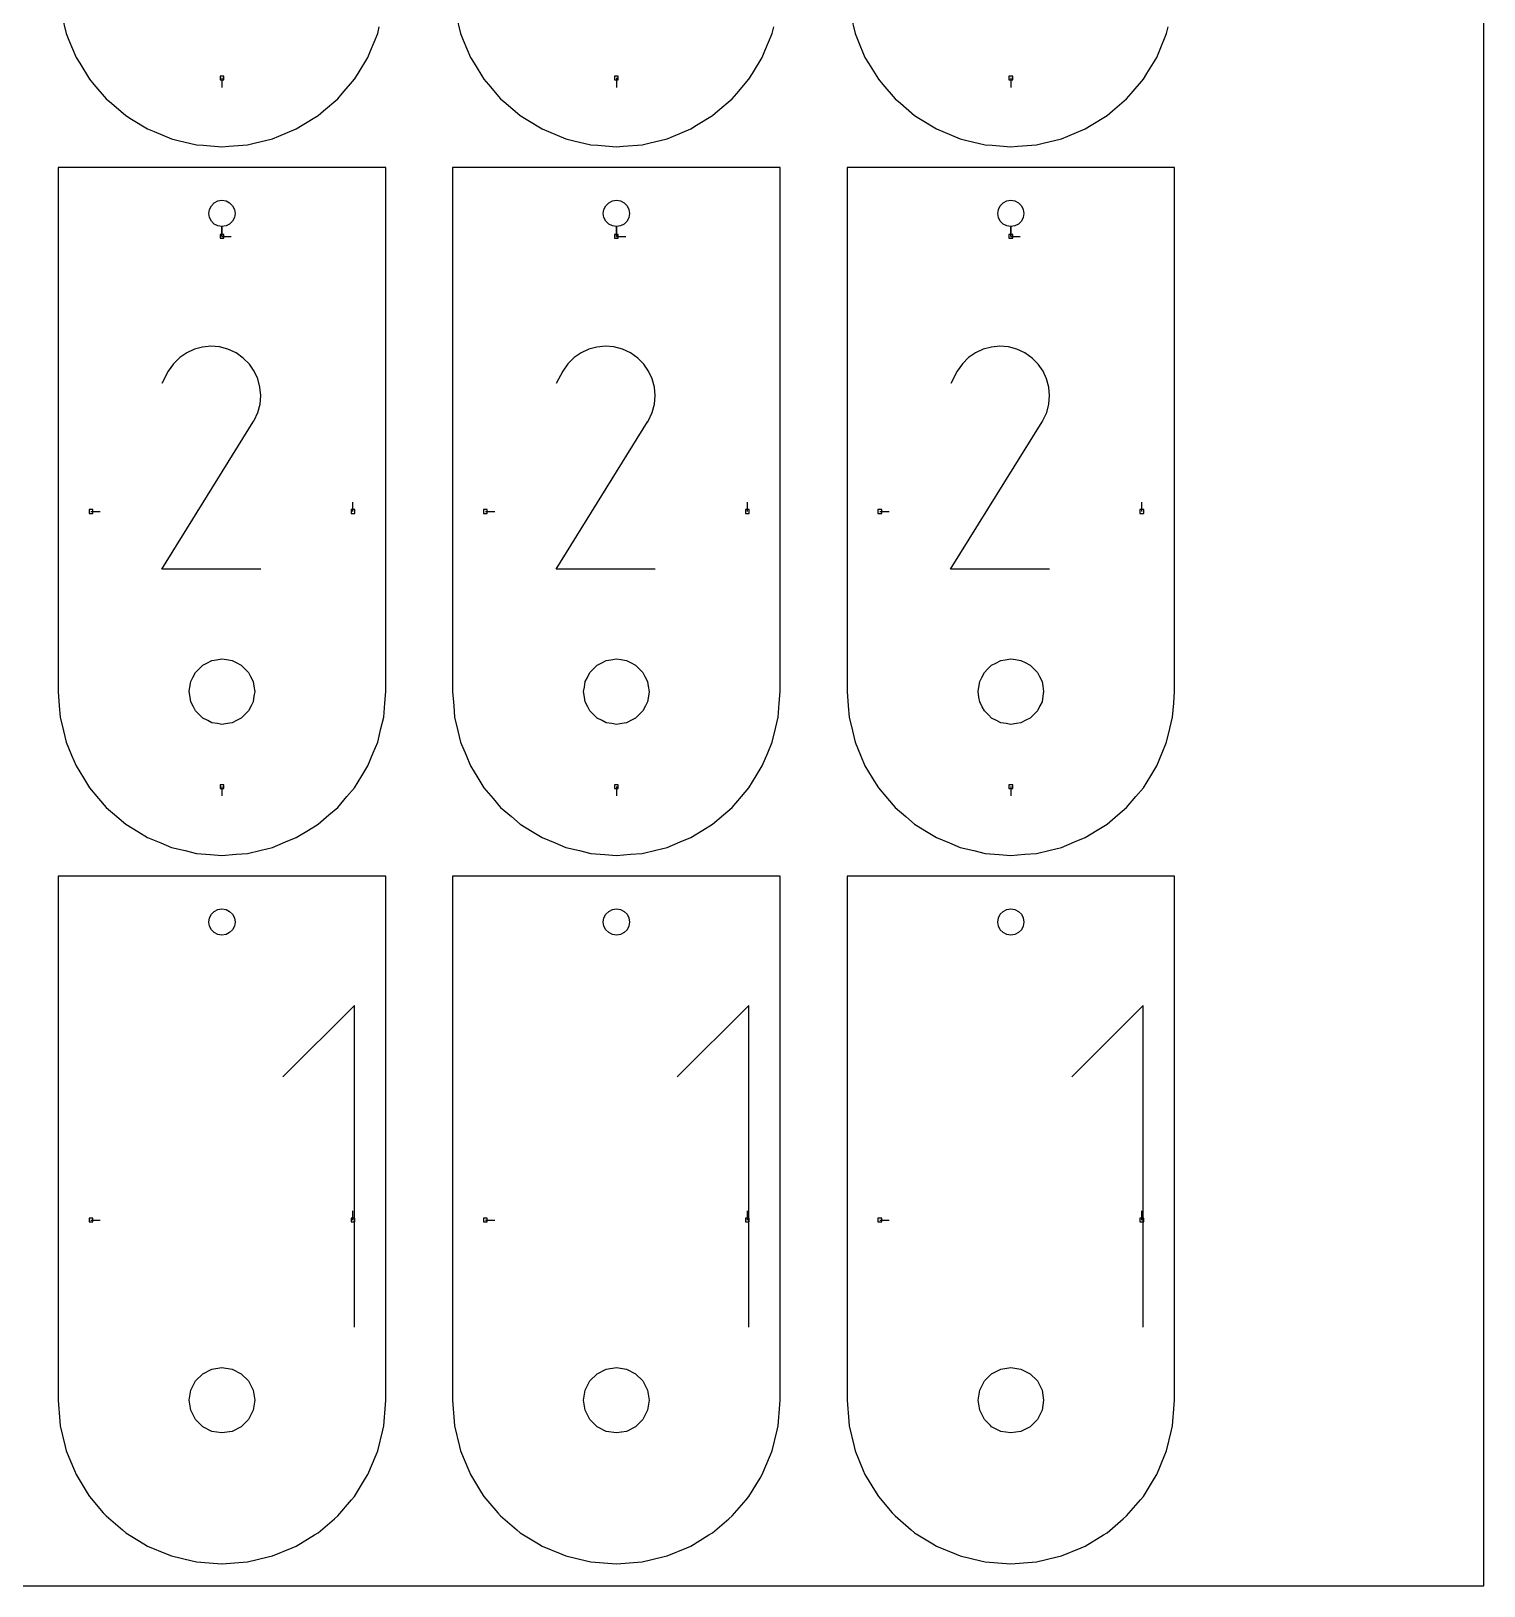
# Model space of a CAD drawing. Extents: x 0 to 800, y 0 to 1000.
# Drawn here: x 578.2 to 800, y 0 to 237.4 of the extents above; entities that cross this region are included whole.
import ezdxf

# ---------------------------------------------------------------- set-up
doc = ezdxf.new("R2010")
doc.units = 0
doc.header["$MEASUREMENT"] = 0
for name, color, linetype in [('annotation', 7, 'Continuous'), ('boundary', 7, 'Continuous'), ('frame', 7, 'Continuous'), ('hole', 7, 'Continuous')]:
    doc.layers.add(name, color=color, linetype=linetype)

msp = doc.modelspace()

# ---------------------------------------------------------------- linework, layer by layer
at = {"layer": 'annotation', "color": 1}
for p, q in [((607.34289, 230.200727), (607.34289, 228.771977)), ((667.561858, 230.200727), (667.561858, 228.771977)), ((727.780827, 230.200727), (727.780827, 228.771977)), ((607.34289, 206.025727), (607.34289, 207.454477)), ((607.34289, 206.025727), (607.34289, 207.454477)), ((607.34289, 207.454477), (607.34289, 206.025727)), ((667.561858, 206.025727), (667.561858, 207.454477)), ((667.561858, 206.025727), (667.561858, 207.454477)), ((667.561858, 207.454477), (667.561858, 206.025727)), ((727.780827, 206.025727), (727.780827, 207.454477)), ((727.780827, 206.025727), (727.780827, 207.454477)), ((727.780827, 207.454477), (727.780827, 206.025727)), ((607.34289, 206.025727), (608.77164, 206.025727)), ((667.561858, 206.025727), (668.990608, 206.025727)), ((727.780827, 206.025727), (729.209577, 206.025727)), ((601.961235, 188.246652), (600.888023, 187.506593)), ((603.134282, 188.787306), (601.961235, 188.246652)), ((604.378433, 189.121091), (603.134282, 188.787306)), ((605.664959, 189.240544), (604.378433, 189.121091)), ((606.96513, 189.138201), (605.664959, 189.240544)), ((608.250216, 188.8066), (606.96513, 189.138201)), ((609.491488, 188.238275), (608.250216, 188.8066)), ((610.601672, 187.449938), (609.491488, 188.238275)), ((609.491488, 188.238275), (609.491488, 188.238275)), ((662.180203, 188.246652), (661.106991, 187.506593)), ((663.35325, 188.787306), (662.180203, 188.246652)), ((664.597401, 189.121091), (663.35325, 188.787306)), ((665.883927, 189.240544), (664.597401, 189.121091)), ((667.184098, 189.138201), (665.883927, 189.240544)), ((668.469184, 188.8066), (667.184098, 189.138201)), ((669.710456, 188.238275), (668.469184, 188.8066)), ((670.82064, 187.449938), (669.710456, 188.238275)), ((669.710456, 188.238275), (669.710456, 188.238275)), ((722.399172, 188.246652), (721.32596, 187.506593)), ((723.572219, 188.787306), (722.399172, 188.246652)), ((724.81637, 189.121091), (723.572219, 188.787306)), ((726.102896, 189.240544), (724.81637, 189.121091)), ((727.403067, 189.138201), (726.102896, 189.240544)), ((728.688153, 188.8066), (727.403067, 189.138201)), ((729.929425, 188.238275), (728.688153, 188.8066)), ((731.039609, 187.449938), (729.929425, 188.238275)), ((729.929425, 188.238275), (729.929425, 188.238275)), ((599.156021, 185.458111), (598.163867, 183.554883)), ((599.943375, 186.574591), (599.156021, 185.458111)), ((600.888023, 187.506593), (599.943375, 186.574591)), ((611.529906, 186.503937), (610.601672, 187.449938)), ((612.267937, 185.429267), (611.529906, 186.503937)), ((612.807511, 184.254921), (612.267937, 185.429267)), ((659.374989, 185.458111), (658.382835, 183.554883)), ((660.162343, 186.574591), (659.374989, 185.458111)), ((661.106991, 187.506593), (660.162343, 186.574591)), ((671.748874, 186.503937), (670.82064, 187.449938)), ((672.486905, 185.429267), (671.748874, 186.503937)), ((673.026479, 184.254921), (672.486905, 185.429267)), ((719.593958, 185.458111), (718.601804, 183.554883)), ((720.381312, 186.574591), (719.593958, 185.458111)), ((721.32596, 187.506593), (720.381312, 186.574591)), ((731.967843, 186.503937), (731.039609, 187.449938)), ((732.705874, 185.429267), (731.967843, 186.503937)), ((733.245448, 184.254921), (732.705874, 185.429267)), ((613.140375, 183.009892), (612.807511, 184.254921)), ((613.258273, 181.723173), (613.140375, 183.009892)), ((673.359343, 183.009892), (673.026479, 184.254921)), ((673.477241, 181.723173), (673.359343, 183.009892)), ((733.578312, 183.009892), (733.245448, 184.254921)), ((733.69621, 181.723173), (733.578312, 183.009892)), ((612.816163, 179.140638), (613.152954, 180.423757)), ((613.152954, 180.423757), (613.258273, 181.723173)), ((673.035131, 179.140638), (673.371922, 180.423757)), ((673.371922, 180.423757), (673.477241, 181.723173)), ((733.2541, 179.140638), (733.590891, 180.423757)), ((733.590891, 180.423757), (733.69621, 181.723173)), ((612.239647, 177.902808), (612.816163, 179.140638)), ((672.458615, 177.902808), (673.035131, 179.140638)), ((732.677584, 177.902808), (733.2541, 179.140638)), ((598.14253, 155.217696), (612.105226, 177.695843)), ((612.105226, 177.695843), (612.121918, 177.716498)), ((612.105226, 177.695843), (612.105226, 177.695843)), ((612.121918, 177.716498), (612.137924, 177.737328)), ((612.137924, 177.737328), (612.153352, 177.758509)), ((612.153352, 177.758509), (612.168305, 177.780218)), ((612.168305, 177.780218), (612.182889, 177.802628)), ((612.182889, 177.802628), (612.19721, 177.825917)), ((612.19721, 177.825917), (612.211373, 177.85026)), ((612.211373, 177.85026), (612.225484, 177.875832)), ((612.225484, 177.875832), (612.239647, 177.902808)), ((612.239647, 177.902808), (612.239647, 177.902808)), ((658.361498, 155.217696), (672.324194, 177.695843)), ((672.324194, 177.695843), (672.340886, 177.716498)), ((672.324194, 177.695843), (672.324194, 177.695843)), ((672.340886, 177.716498), (672.356892, 177.737328)), ((672.356892, 177.737328), (672.37232, 177.758509)), ((672.37232, 177.758509), (672.387273, 177.780218)), ((672.387273, 177.780218), (672.401857, 177.802628)), ((672.401857, 177.802628), (672.416178, 177.825917)), ((672.416178, 177.825917), (672.430341, 177.85026)), ((672.430341, 177.85026), (672.444452, 177.875832)), ((672.444452, 177.875832), (672.458615, 177.902808)), ((672.458615, 177.902808), (672.458615, 177.902808)), ((718.580467, 155.217696), (732.543163, 177.695843)), ((732.543163, 177.695843), (732.559855, 177.716498)), ((732.543163, 177.695843), (732.543163, 177.695843)), ((732.559855, 177.716498), (732.575861, 177.737328)), ((732.575861, 177.737328), (732.591289, 177.758509)), ((732.591289, 177.758509), (732.606242, 177.780218)), ((732.606242, 177.780218), (732.620826, 177.802628)), ((732.620826, 177.802628), (732.635147, 177.825917)), ((732.635147, 177.825917), (732.64931, 177.85026)), ((732.64931, 177.85026), (732.663421, 177.875832)), ((732.663421, 177.875832), (732.677584, 177.902808)), ((732.677584, 177.902808), (732.677584, 177.902808)), ((587.342889, 164.025728), (588.771639, 164.025728)), ((627.342891, 164.025728), (627.342891, 165.454478)), ((647.561857, 164.025728), (648.990607, 164.025728)), ((687.561859, 164.025728), (687.561859, 165.454478)), ((707.780826, 164.025728), (709.209576, 164.025728)), ((747.780828, 164.025728), (747.780828, 165.454478)), ((613.253137, 155.217696), (598.14253, 155.217696)), ((673.472105, 155.217696), (658.361498, 155.217696)), ((733.691074, 155.217696), (718.580467, 155.217696)), ((607.34289, 122.025728), (607.34289, 120.596978)), ((667.561858, 122.025728), (667.561858, 120.596978)), ((727.780827, 122.025728), (727.780827, 120.596978)), ((627.56814, 88.627131), (616.642597, 77.698506)), ((627.56814, 39.482218), (627.56814, 88.627131)), ((687.787108, 88.627131), (676.861565, 77.698506)), ((687.787108, 39.482218), (687.787108, 88.627131)), ((748.006077, 88.627131), (737.080534, 77.698506)), ((748.006077, 39.482218), (748.006077, 88.627131)), ((627.342891, 55.850729), (627.342891, 57.279479)), ((687.561859, 55.850729), (687.561859, 57.279479)), ((747.780828, 55.850729), (747.780828, 57.279479)), ((587.342889, 55.850729), (588.771639, 55.850729)), ((647.561857, 55.850729), (648.990607, 55.850729)), ((707.780826, 55.850729), (709.209576, 55.850729))]:
    msp.add_line(p, q, dxfattribs=at)
at = {"layer": 'boundary', "color": 5}
for p, q in [((582.897946, 239.759931), (583.566478, 236.975303)), ((643.116914, 239.759931), (643.785446, 236.975303)), ((703.335883, 239.759931), (704.004415, 236.975303)), ((631.119303, 236.975303), (631.366568, 238.005234)), ((691.338271, 236.975303), (691.585536, 238.005234)), ((751.55724, 236.975303), (751.804505, 238.005234)), ((583.566478, 236.975303), (583.971815, 235.996731)), ((583.971815, 235.996731), (585.067727, 233.350963)), ((630.023391, 234.329535), (631.119303, 236.975303)), ((643.785446, 236.975303), (644.190783, 235.996731)), ((644.190783, 235.996731), (645.286695, 233.350963)), ((690.242359, 234.329535), (691.338271, 236.975303)), ((704.004415, 236.975303), (704.409752, 235.996731)), ((704.409752, 235.996731), (705.505664, 233.350963)), ((750.461328, 234.329535), (751.55724, 236.975303)), ((585.067727, 233.350963), (585.621157, 232.447849)), ((628.121747, 230.909211), (629.618054, 233.350963)), ((629.618054, 233.350963), (630.023391, 234.329535)), ((645.286695, 233.350963), (645.840125, 232.447849)), ((688.340715, 230.909211), (689.837022, 233.350963)), ((689.837022, 233.350963), (690.242359, 234.329535)), ((705.505664, 233.350963), (706.059094, 232.447849)), ((748.559684, 230.909211), (750.055991, 233.350963)), ((750.055991, 233.350963), (750.461328, 234.329535)), ((585.621157, 232.447849), (587.117466, 230.006097)), ((627.568319, 230.006097), (628.121747, 230.909211)), ((645.840125, 232.447849), (647.336434, 230.006097)), ((687.787287, 230.006097), (688.340715, 230.909211)), ((706.059094, 232.447849), (707.555403, 230.006097)), ((748.006256, 230.006097), (748.559684, 230.909211)), ((587.117466, 230.006097), (587.80536, 229.200676)), ((587.80536, 229.200676), (589.665221, 227.023058)), ((625.708455, 227.828478), (627.568319, 230.006097)), ((647.336434, 230.006097), (648.024328, 229.200676)), ((648.024328, 229.200676), (649.884189, 227.023058)), ((685.927423, 227.828478), (687.787287, 230.006097)), ((707.555403, 230.006097), (708.243297, 229.200676)), ((708.243297, 229.200676), (710.103158, 227.023058)), ((746.146392, 227.828478), (748.006256, 230.006097)), ((589.665221, 227.023058), (590.470641, 226.335163)), ((590.470641, 226.335163), (592.648259, 224.475299)), ((622.842942, 225.163194), (625.02056, 227.023058)), ((625.02056, 227.023058), (625.708455, 227.828478)), ((649.884189, 227.023058), (650.689609, 226.335163)), ((650.689609, 226.335163), (652.867227, 224.475299)), ((683.06191, 225.163194), (685.239528, 227.023058)), ((685.239528, 227.023058), (685.927423, 227.828478)), ((710.103158, 227.023058), (710.908578, 226.335163)), ((710.908578, 226.335163), (713.086196, 224.475299)), ((743.280879, 225.163194), (745.458497, 227.023058)), ((745.458497, 227.023058), (746.146392, 227.828478)), ((592.648259, 224.475299), (593.551373, 223.921871)), ((593.551373, 223.921871), (595.993128, 222.425564)), ((619.595768, 222.978992), (622.037521, 224.4753)), ((622.037521, 224.4753), (622.842942, 225.163194)), ((652.867227, 224.475299), (653.770341, 223.921871)), ((653.770341, 223.921871), (656.212096, 222.425564)), ((679.814736, 222.978992), (682.256489, 224.4753)), ((682.256489, 224.4753), (683.06191, 225.163194)), ((713.086196, 224.475299), (713.98931, 223.921871)), ((713.98931, 223.921871), (716.431065, 222.425564)), ((740.033705, 222.978992), (742.475458, 224.4753)), ((742.475458, 224.4753), (743.280879, 225.163194)), ((595.993128, 222.425564), (596.971699, 222.020227)), ((596.971699, 222.020227), (599.617466, 220.924314)), ((599.617466, 220.924314), (600.647398, 220.67705)), ((612.283685, 220.255785), (615.068316, 220.924314)), ((615.068316, 220.924314), (616.046887, 221.329652)), ((616.046887, 221.329652), (618.692654, 222.425564)), ((618.692654, 222.425564), (619.595768, 222.978992)), ((656.212096, 222.425564), (657.190667, 222.020227)), ((657.190667, 222.020227), (659.836434, 220.924314)), ((659.836434, 220.924314), (660.866366, 220.67705)), ((672.502653, 220.255785), (675.287284, 220.924314)), ((675.287284, 220.924314), (676.265855, 221.329652)), ((676.265855, 221.329652), (678.911622, 222.425564)), ((678.911622, 222.425564), (679.814736, 222.978992)), ((716.431065, 222.425564), (717.409636, 222.020227)), ((717.409636, 222.020227), (720.055403, 220.924314)), ((720.055403, 220.924314), (721.085335, 220.67705)), ((732.721622, 220.255785), (735.506253, 220.924314)), ((735.506253, 220.924314), (736.484824, 221.329652)), ((736.484824, 221.329652), (739.130591, 222.425564)), ((739.130591, 222.425564), (740.033705, 222.978992)), ((600.647398, 220.67705), (603.432029, 220.008521)), ((603.432029, 220.008521), (604.487962, 219.925417)), ((604.487962, 219.925417), (607.342891, 219.700727)), ((607.342891, 219.700727), (608.398823, 219.783831)), ((608.398823, 219.783831), (611.253752, 220.008521)), ((611.253752, 220.008521), (612.283685, 220.255785)), ((660.866366, 220.67705), (663.650997, 220.008521)), ((663.650997, 220.008521), (664.70693, 219.925417)), ((664.70693, 219.925417), (667.561859, 219.700727)), ((667.561859, 219.700727), (668.617791, 219.783831)), ((668.617791, 219.783831), (671.47272, 220.008521)), ((671.47272, 220.008521), (672.502653, 220.255785)), ((721.085335, 220.67705), (723.869966, 220.008521)), ((723.869966, 220.008521), (724.925899, 219.925417)), ((724.925899, 219.925417), (727.780828, 219.700727)), ((727.780828, 219.700727), (728.83676, 219.783831)), ((728.83676, 219.783831), (731.691689, 220.008521)), ((731.691689, 220.008521), (732.721622, 220.255785)), ((584.030389, 216.525727), (582.342889, 216.525727)), ((582.342889, 216.525727), (582.342889, 191.775726)), ((585.71789, 216.525727), (584.030389, 216.525727)), ((613.21789, 216.525727), (585.71789, 216.525727)), ((628.967891, 216.525727), (613.21789, 216.525727)), ((632.342891, 216.525727), (628.967891, 216.525727)), ((632.342891, 191.775726), (632.342891, 216.525727)), ((644.249357, 216.525727), (642.561857, 216.525727)), ((642.561857, 216.525727), (642.561857, 191.775726)), ((645.936858, 216.525727), (644.249357, 216.525727)), ((673.436858, 216.525727), (645.936858, 216.525727)), ((689.186859, 216.525727), (673.436858, 216.525727)), ((692.561859, 216.525727), (689.186859, 216.525727)), ((692.561859, 191.775726), (692.561859, 216.525727)), ((704.468326, 216.525727), (702.780826, 216.525727)), ((702.780826, 216.525727), (702.780826, 191.775726)), ((706.155827, 216.525727), (704.468326, 216.525727)), ((733.655827, 216.525727), (706.155827, 216.525727)), ((749.405828, 216.525727), (733.655827, 216.525727)), ((752.780828, 216.525727), (749.405828, 216.525727)), ((752.780828, 191.775726), (752.780828, 216.525727)), ((582.342889, 191.775726), (582.342889, 147.775727)), ((632.342891, 147.775727), (632.342891, 191.775726)), ((642.561857, 191.775726), (642.561857, 147.775727)), ((692.561859, 147.775727), (692.561859, 191.775726)), ((702.780826, 191.775726), (702.780826, 147.775727)), ((752.780828, 147.775727), (752.780828, 191.775726)), ((582.342889, 147.775727), (582.342889, 136.525726)), ((632.342891, 136.525726), (632.342891, 147.775727)), ((642.561857, 147.775727), (642.561857, 136.525726)), ((692.561859, 136.525726), (692.561859, 147.775727)), ((702.780826, 147.775727), (702.780826, 136.525726)), ((752.780828, 136.525726), (752.780828, 147.775727)), ((582.342889, 136.525726), (582.512175, 134.374752)), ((632.204385, 134.765838), (632.342891, 136.525726)), ((642.561857, 136.525726), (642.731143, 134.374752)), ((692.423353, 134.765838), (692.561859, 136.525726)), ((702.780826, 136.525726), (702.950112, 134.374752)), ((752.642322, 134.765838), (752.780828, 136.525726)), ((582.512175, 134.374752), (582.650681, 132.614864)), ((632.035099, 132.614864), (632.204385, 134.765838)), ((642.731143, 134.374752), (642.869649, 132.614864)), ((692.254067, 132.614864), (692.423353, 134.765838)), ((702.950112, 134.374752), (703.088618, 132.614864)), ((752.473036, 132.614864), (752.642322, 134.765838)), ((582.650681, 132.614864), (583.154369, 130.516856)), ((631.119303, 128.800304), (631.622991, 130.898312)), ((631.622991, 130.898312), (632.035099, 132.614864)), ((642.869649, 132.614864), (643.373337, 130.516856)), ((691.338271, 128.800304), (691.841959, 130.898312)), ((691.841959, 130.898312), (692.254067, 132.614864)), ((703.088618, 132.614864), (703.592306, 130.516856)), ((751.55724, 128.800304), (752.060928, 130.898312)), ((752.060928, 130.898312), (752.473036, 132.614864)), ((583.154369, 130.516856), (583.566478, 128.800304)), ((583.566478, 128.800304), (584.392165, 126.806917)), ((630.443741, 127.169351), (631.119303, 128.800304)), ((643.373337, 130.516856), (643.785446, 128.800304)), ((643.785446, 128.800304), (644.611133, 126.806917)), ((690.662709, 127.169351), (691.338271, 128.800304)), ((703.592306, 130.516856), (704.004415, 128.800304)), ((704.004415, 128.800304), (704.830102, 126.806917)), ((750.881678, 127.169351), (751.55724, 128.800304)), ((584.392165, 126.806917), (585.067727, 125.175964)), ((629.618054, 125.175964), (630.443741, 127.169351)), ((644.611133, 126.806917), (645.286695, 125.175964)), ((689.837022, 125.175964), (690.662709, 127.169351)), ((704.830102, 126.806917), (705.505664, 125.175964)), ((750.055991, 125.175964), (750.881678, 127.169351)), ((585.067727, 125.175964), (586.195083, 123.336288)), ((627.568319, 121.831098), (628.695673, 123.670775)), ((628.695673, 123.670775), (629.618054, 125.175964)), ((645.286695, 125.175964), (646.414051, 123.336288)), ((687.787287, 121.831098), (688.914641, 123.670775)), ((688.914641, 123.670775), (689.837022, 125.175964)), ((705.505664, 125.175964), (706.63302, 123.336288)), ((748.006256, 121.831098), (749.13361, 123.670775)), ((749.13361, 123.670775), (750.055991, 125.175964)), ((586.195083, 123.336288), (587.117466, 121.831098)), ((587.117466, 121.831098), (588.518731, 120.190427)), ((626.421827, 120.488731), (627.568319, 121.831098)), ((646.414051, 123.336288), (647.336434, 121.831098)), ((647.336434, 121.831098), (648.737699, 120.190427)), ((686.640795, 120.488731), (687.787287, 121.831098)), ((706.63302, 123.336288), (707.555403, 121.831098)), ((707.555403, 121.831098), (708.956668, 120.190427)), ((746.859764, 120.488731), (748.006256, 121.831098)), ((588.518731, 120.190427), (589.665221, 118.848059)), ((589.665221, 118.848059), (591.305892, 117.446792)), ((623.678193, 117.701568), (625.02056, 118.848059)), ((625.02056, 118.848059), (626.421827, 120.488731)), ((648.737699, 120.190427), (649.884189, 118.848059)), ((649.884189, 118.848059), (651.52486, 117.446792)), ((683.897161, 117.701568), (685.239528, 118.848059)), ((685.239528, 118.848059), (686.640795, 120.488731)), ((708.956668, 120.190427), (710.103158, 118.848059)), ((710.103158, 118.848059), (711.743829, 117.446792)), ((744.11613, 117.701568), (745.458497, 118.848059)), ((745.458497, 118.848059), (746.859764, 120.488731)), ((591.305892, 117.446792), (592.648259, 116.300301)), ((622.037521, 116.300301), (623.678193, 117.701568)), ((651.52486, 117.446792), (652.867227, 116.300301)), ((682.256489, 116.300301), (683.897161, 117.701568)), ((711.743829, 117.446792), (713.086196, 116.300301)), ((742.475458, 116.300301), (744.11613, 117.701568)), ((592.648259, 116.300301), (594.487937, 115.172946)), ((594.487937, 115.172946), (595.993128, 114.250565)), ((595.993128, 114.250565), (597.986514, 113.424878)), ((617.061702, 113.575003), (618.692654, 114.250565)), ((618.692654, 114.250565), (620.532331, 115.37792)), ((620.532331, 115.37792), (622.037521, 116.300301)), ((652.867227, 116.300301), (654.706905, 115.172946)), ((654.706905, 115.172946), (656.212096, 114.250565)), ((656.212096, 114.250565), (658.205482, 113.424878)), ((677.28067, 113.575003), (678.911622, 114.250565)), ((678.911622, 114.250565), (680.751299, 115.37792)), ((680.751299, 115.37792), (682.256489, 116.300301)), ((713.086196, 116.300301), (714.925874, 115.172946)), ((714.925874, 115.172946), (716.431065, 114.250565)), ((716.431065, 114.250565), (718.424451, 113.424878)), ((737.499639, 113.575003), (739.130591, 114.250565)), ((739.130591, 114.250565), (740.970268, 115.37792)), ((740.970268, 115.37792), (742.475458, 116.300301)), ((597.986514, 113.424878), (599.617466, 112.749316)), ((599.617466, 112.749316), (601.715476, 112.245629)), ((601.715476, 112.245629), (603.432029, 111.833522)), ((603.432029, 111.833522), (605.583003, 111.664236)), ((605.583003, 111.664236), (607.342891, 111.525729)), ((607.342891, 111.525729), (609.493865, 111.695015)), ((609.493865, 111.695015), (611.253752, 111.833522)), ((611.253752, 111.833522), (613.351762, 112.337209)), ((613.351762, 112.337209), (615.068316, 112.749316)), ((615.068316, 112.749316), (617.061702, 113.575003)), ((658.205482, 113.424878), (659.836434, 112.749316)), ((659.836434, 112.749316), (661.934444, 112.245629)), ((661.934444, 112.245629), (663.650997, 111.833522)), ((663.650997, 111.833522), (665.801971, 111.664236)), ((665.801971, 111.664236), (667.561859, 111.525729)), ((667.561859, 111.525729), (669.712833, 111.695015)), ((669.712833, 111.695015), (671.47272, 111.833522)), ((671.47272, 111.833522), (673.57073, 112.337209)), ((673.57073, 112.337209), (675.287284, 112.749316)), ((675.287284, 112.749316), (677.28067, 113.575003)), ((718.424451, 113.424878), (720.055403, 112.749316)), ((720.055403, 112.749316), (722.153413, 112.245629)), ((722.153413, 112.245629), (723.869966, 111.833522)), ((723.869966, 111.833522), (726.02094, 111.664236)), ((726.02094, 111.664236), (727.780828, 111.525729)), ((727.780828, 111.525729), (729.931802, 111.695015)), ((729.931802, 111.695015), (731.691689, 111.833522)), ((731.691689, 111.833522), (733.789699, 112.337209)), ((733.789699, 112.337209), (735.506253, 112.749316)), ((735.506253, 112.749316), (737.499639, 113.575003)), ((582.980389, 108.350728), (582.342889, 108.350728)), ((582.342889, 108.350728), (582.342889, 99.000727)), ((583.61789, 108.350729), (582.980389, 108.350728)), ((625.117889, 108.350729), (583.61789, 108.350729)), ((631.067891, 108.350728), (625.117889, 108.350729)), ((632.342891, 108.350729), (631.067891, 108.350728)), ((632.342891, 99.000727), (632.342891, 108.350729)), ((643.199357, 108.350728), (642.561857, 108.350728)), ((642.561857, 108.350728), (642.561857, 99.000727)), ((643.836858, 108.350729), (643.199357, 108.350728)), ((685.336857, 108.350729), (643.836858, 108.350729)), ((691.286859, 108.350728), (685.336857, 108.350729)), ((692.561859, 108.350729), (691.286859, 108.350728)), ((692.561859, 99.000727), (692.561859, 108.350729)), ((703.418326, 108.350728), (702.780826, 108.350728)), ((702.780826, 108.350728), (702.780826, 99.000727)), ((704.055827, 108.350729), (703.418326, 108.350728)), ((745.555826, 108.350729), (704.055827, 108.350729)), ((751.505828, 108.350728), (745.555826, 108.350729)), ((752.780828, 108.350729), (751.505828, 108.350728)), ((752.780828, 99.000727), (752.780828, 108.350729)), ((582.342889, 99.000727), (582.342889, 32.600728)), ((632.342891, 32.600728), (632.342891, 99.000727)), ((642.561857, 99.000727), (642.561857, 32.600728)), ((692.561859, 32.600728), (692.561859, 99.000727)), ((702.780826, 99.000727), (702.780826, 32.600728)), ((752.780828, 32.600728), (752.780828, 99.000727)), ((582.342889, 32.600728), (582.342889, 28.350727)), ((632.342891, 28.350727), (632.342891, 32.600728)), ((642.561857, 32.600728), (642.561857, 28.350727)), ((692.561859, 28.350727), (692.561859, 32.600728)), ((702.780826, 32.600728), (702.780826, 28.350727)), ((752.780828, 28.350727), (752.780828, 32.600728)), ((582.342889, 28.350727), (582.598357, 25.104712)), ((632.035099, 24.439865), (632.290566, 27.685881)), ((632.290566, 27.685881), (632.342891, 28.350727)), ((642.561857, 28.350727), (642.817325, 25.104712)), ((692.254067, 24.439865), (692.509534, 27.685881)), ((692.509534, 27.685881), (692.561859, 28.350727)), ((702.780826, 28.350727), (703.036294, 25.104712)), ((752.473036, 24.439865), (752.728503, 27.685881)), ((752.728503, 27.685881), (752.780828, 28.350727)), ((582.598357, 25.104712), (582.650681, 24.439865)), ((582.650681, 24.439865), (583.410792, 21.273781)), ((631.119303, 20.625306), (631.879413, 23.79139)), ((631.879413, 23.79139), (632.035099, 24.439865)), ((642.817325, 25.104712), (642.869649, 24.439865)), ((642.869649, 24.439865), (643.62976, 21.273781)), ((691.338271, 20.625306), (692.098381, 23.79139)), ((692.098381, 23.79139), (692.254067, 24.439865)), ((703.036294, 25.104712), (703.088618, 24.439865)), ((703.088618, 24.439865), (703.848729, 21.273781)), ((751.55724, 20.625306), (752.31735, 23.79139)), ((752.31735, 23.79139), (752.473036, 24.439865)), ((583.410792, 21.273781), (583.566478, 20.625306)), ((583.566478, 20.625306), (584.812515, 17.617104)), ((629.618054, 17.000966), (630.86409, 20.009168)), ((630.86409, 20.009168), (631.119303, 20.625306)), ((643.62976, 21.273781), (643.785446, 20.625306)), ((643.785446, 20.625306), (645.031483, 17.617104)), ((689.837022, 17.000966), (691.083058, 20.009168)), ((691.083058, 20.009168), (691.338271, 20.625306)), ((703.848729, 21.273781), (704.004415, 20.625306)), ((704.004415, 20.625306), (705.250452, 17.617104)), ((750.055991, 17.000966), (751.302027, 20.009168)), ((751.302027, 20.009168), (751.55724, 20.625306)), ((584.812515, 17.617104), (585.067727, 17.000966)), ((585.067727, 17.000966), (586.76901, 14.224727)), ((629.269599, 16.432339), (629.618054, 17.000966)), ((645.031483, 17.617104), (645.286695, 17.000966)), ((645.286695, 17.000966), (646.987978, 14.224727)), ((689.488567, 16.432339), (689.837022, 17.000966)), ((705.250452, 17.617104), (705.505664, 17.000966)), ((705.505664, 17.000966), (707.206947, 14.224727)), ((749.707536, 16.432339), (750.055991, 17.000966)), ((627.568319, 13.6561), (629.269599, 16.432339)), ((687.787287, 13.6561), (689.488567, 16.432339)), ((748.006256, 13.6561), (749.707536, 16.432339)), ((586.76901, 14.224727), (587.117466, 13.6561)), ((587.117466, 13.6561), (589.232103, 11.180177)), ((625.02056, 10.67306), (627.1352, 13.148983)), ((627.1352, 13.148983), (627.568319, 13.6561)), ((646.987978, 14.224727), (647.336434, 13.6561)), ((647.336434, 13.6561), (649.451071, 11.180177)), ((685.239528, 10.67306), (687.354168, 13.148983)), ((687.354168, 13.148983), (687.787287, 13.6561)), ((707.206947, 14.224727), (707.555403, 13.6561)), ((707.555403, 13.6561), (709.67004, 11.180177)), ((745.458497, 10.67306), (747.573137, 13.148983)), ((747.573137, 13.148983), (748.006256, 13.6561)), ((589.232103, 11.180177), (589.665221, 10.673061)), ((589.665221, 10.673061), (592.141142, 8.558421)), ((622.037521, 8.125302), (624.513444, 10.239942)), ((624.513444, 10.239942), (625.02056, 10.67306)), ((649.451071, 11.180177), (649.884189, 10.673061)), ((649.884189, 10.673061), (652.36011, 8.558421)), ((682.256489, 8.125302), (684.732412, 10.239942)), ((684.732412, 10.239942), (685.239528, 10.67306)), ((709.67004, 11.180177), (710.103158, 10.673061)), ((710.103158, 10.673061), (712.579079, 8.558421)), ((742.475458, 8.125302), (744.951381, 10.239942)), ((744.951381, 10.239942), (745.458497, 10.67306)), ((592.141142, 8.558421), (592.648259, 8.125302)), ((592.648259, 8.125302), (595.4245, 6.424022)), ((618.692654, 6.075567), (621.468894, 7.776847)), ((621.468894, 7.776847), (622.037521, 8.125302)), ((652.36011, 8.558421), (652.867227, 8.125302)), ((652.867227, 8.125302), (655.643468, 6.424022)), ((678.911622, 6.075567), (681.687862, 7.776847)), ((681.687862, 7.776847), (682.256489, 8.125302)), ((712.579079, 8.558421), (713.086196, 8.125302)), ((713.086196, 8.125302), (715.862437, 6.424022)), ((739.130591, 6.075567), (741.906831, 7.776847)), ((741.906831, 7.776847), (742.475458, 8.125302)), ((595.4245, 6.424022), (595.993128, 6.075567)), ((595.993128, 6.075567), (599.001328, 4.82953)), ((599.001328, 4.82953), (599.617466, 4.574317)), ((615.068316, 4.574317), (618.076516, 5.820354)), ((618.076516, 5.820354), (618.692654, 6.075567)), ((655.643468, 6.424022), (656.212096, 6.075567)), ((656.212096, 6.075567), (659.220296, 4.82953)), ((659.220296, 4.82953), (659.836434, 4.574317)), ((675.287284, 4.574317), (678.295484, 5.820354)), ((678.295484, 5.820354), (678.911622, 6.075567)), ((715.862437, 6.424022), (716.431065, 6.075567)), ((716.431065, 6.075567), (719.439265, 4.82953)), ((719.439265, 4.82953), (720.055403, 4.574317)), ((735.506253, 4.574317), (738.514453, 5.820354)), ((738.514453, 5.820354), (739.130591, 6.075567)), ((599.617466, 4.574317), (602.783553, 3.814209)), ((602.783553, 3.814209), (603.432029, 3.658524)), ((603.432029, 3.658524), (606.678044, 3.403055)), ((606.678044, 3.403055), (607.342891, 3.35073)), ((607.342891, 3.35073), (610.588906, 3.606199)), ((610.588906, 3.606199), (611.253752, 3.658524)), ((611.253752, 3.658524), (614.41984, 4.418632)), ((614.41984, 4.418632), (615.068316, 4.574317)), ((659.836434, 4.574317), (663.002521, 3.814209)), ((663.002521, 3.814209), (663.650997, 3.658524)), ((663.650997, 3.658524), (666.897012, 3.403055)), ((666.897012, 3.403055), (667.561859, 3.35073)), ((667.561859, 3.35073), (670.807874, 3.606199)), ((670.807874, 3.606199), (671.47272, 3.658524)), ((671.47272, 3.658524), (674.638808, 4.418632)), ((674.638808, 4.418632), (675.287284, 4.574317)), ((720.055403, 4.574317), (723.22149, 3.814209)), ((723.22149, 3.814209), (723.869966, 3.658524)), ((723.869966, 3.658524), (727.115981, 3.403055)), ((727.115981, 3.403055), (727.780828, 3.35073)), ((727.780828, 3.35073), (731.026843, 3.606199)), ((731.026843, 3.606199), (731.691689, 3.658524)), ((731.691689, 3.658524), (734.857777, 4.418632)), ((734.857777, 4.418632), (735.506253, 4.574317))]:
    msp.add_line(p, q, dxfattribs=at)
at = {"layer": 'frame', "color": 5}
for p, q in [((800, 0), (800, 1000)), ((0, 0), (800, 0))]:
    msp.add_line(p, q, dxfattribs=at)
at = {"layer": 'hole', "color": 5}
for p, q in [((607.62864, 230.486477), (607.05714, 230.486477)), ((607.05714, 230.486477), (607.05714, 229.914977)), ((607.62864, 229.914977), (607.62864, 230.486477)), ((667.847608, 230.486477), (667.276108, 230.486477)), ((667.276108, 230.486477), (667.276108, 229.914977)), ((667.847608, 229.914977), (667.847608, 230.486477)), ((728.066577, 230.486477), (727.495077, 230.486477)), ((727.495077, 230.486477), (727.495077, 229.914977)), ((728.066577, 229.914977), (728.066577, 230.486477)), ((607.05714, 229.914977), (607.62864, 229.914977)), ((667.276108, 229.914977), (667.847608, 229.914977)), ((727.495077, 229.914977), (728.066577, 229.914977)), ((606.16732, 211.143764), (606.724857, 211.427843)), ((606.724857, 211.427843), (607.342891, 211.525729)), ((607.342891, 211.525729), (607.960926, 211.427843)), ((607.960926, 211.427843), (608.518462, 211.143764)), ((666.386288, 211.143764), (666.943825, 211.427843)), ((666.943825, 211.427843), (667.561859, 211.525729)), ((667.561859, 211.525729), (668.179894, 211.427843)), ((668.179894, 211.427843), (668.73743, 211.143764)), ((726.605257, 211.143764), (727.162794, 211.427843)), ((727.162794, 211.427843), (727.780828, 211.525729)), ((727.780828, 211.525729), (728.398863, 211.427843)), ((728.398863, 211.427843), (728.956399, 211.143764)), ((605.342891, 209.52573), (605.440778, 210.143761)), ((605.440778, 208.907696), (605.342891, 209.52573)), ((605.440778, 210.143761), (605.724856, 210.701301)), ((605.724856, 208.350157), (605.440778, 208.907696)), ((605.724856, 210.701301), (606.16732, 211.143764)), ((608.518462, 211.143764), (608.960926, 210.701301)), ((608.960926, 210.701301), (609.245003, 210.143761)), ((609.245003, 208.907696), (608.960926, 208.350157)), ((609.245003, 210.143761), (609.342891, 209.52573)), ((609.342891, 209.52573), (609.245003, 208.907696)), ((665.561859, 209.52573), (665.659746, 210.143761)), ((665.659746, 208.907696), (665.561859, 209.52573)), ((665.659746, 210.143761), (665.943824, 210.701301)), ((665.943824, 208.350157), (665.659746, 208.907696)), ((665.943824, 210.701301), (666.386288, 211.143764)), ((668.73743, 211.143764), (669.179894, 210.701301)), ((669.179894, 210.701301), (669.463971, 210.143761)), ((669.463971, 208.907696), (669.179894, 208.350157)), ((669.463971, 210.143761), (669.561859, 209.52573)), ((669.561859, 209.52573), (669.463971, 208.907696)), ((725.780828, 209.52573), (725.878715, 210.143761)), ((725.878715, 208.907696), (725.780828, 209.52573)), ((725.878715, 210.143761), (726.162793, 210.701301)), ((726.162793, 208.350157), (725.878715, 208.907696)), ((726.162793, 210.701301), (726.605257, 211.143764)), ((728.956399, 211.143764), (729.398863, 210.701301)), ((729.398863, 210.701301), (729.68294, 210.143761)), ((729.68294, 208.907696), (729.398863, 208.350157)), ((729.68294, 210.143761), (729.780828, 209.52573)), ((729.780828, 209.52573), (729.68294, 208.907696)), ((606.16732, 207.907697), (605.724856, 208.350157)), ((606.724857, 207.623615), (606.16732, 207.907697)), ((607.342891, 207.525731), (606.724857, 207.623615)), ((607.960926, 207.623615), (607.342891, 207.525731)), ((608.518462, 207.907697), (607.960926, 207.623615)), ((608.960926, 208.350157), (608.518462, 207.907697)), ((666.386288, 207.907697), (665.943824, 208.350157)), ((666.943825, 207.623615), (666.386288, 207.907697)), ((667.561859, 207.525731), (666.943825, 207.623615)), ((668.179894, 207.623615), (667.561859, 207.525731)), ((668.73743, 207.907697), (668.179894, 207.623615)), ((669.179894, 208.350157), (668.73743, 207.907697)), ((726.605257, 207.907697), (726.162793, 208.350157)), ((727.162794, 207.623615), (726.605257, 207.907697)), ((727.780828, 207.525731), (727.162794, 207.623615)), ((728.398863, 207.623615), (727.780828, 207.525731)), ((728.956399, 207.907697), (728.398863, 207.623615)), ((729.398863, 208.350157), (728.956399, 207.907697)), ((607.62864, 206.311477), (607.05714, 206.311477)), ((607.05714, 206.311477), (607.05714, 205.739977)), ((607.05714, 205.739977), (607.62864, 205.739977)), ((607.62864, 205.739977), (607.62864, 206.311477)), ((667.847608, 206.311477), (667.276108, 206.311477)), ((667.276108, 206.311477), (667.276108, 205.739977)), ((667.276108, 205.739977), (667.847608, 205.739977)), ((667.847608, 205.739977), (667.847608, 206.311477)), ((728.066577, 206.311477), (727.495077, 206.311477)), ((727.495077, 206.311477), (727.495077, 205.739977)), ((727.495077, 205.739977), (728.066577, 205.739977)), ((728.066577, 205.739977), (728.066577, 206.311477)), ((587.628639, 164.311478), (587.057139, 164.311478)), ((587.057139, 164.311478), (587.057139, 163.739978)), ((587.628639, 163.739978), (587.628639, 164.311478)), ((627.628641, 164.311478), (627.057141, 164.311478)), ((627.057141, 164.311478), (627.057141, 163.739978)), ((627.628641, 163.739978), (627.628641, 164.311478)), ((647.847607, 164.311478), (647.276107, 164.311478)), ((647.276107, 164.311478), (647.276107, 163.739978)), ((647.847607, 163.739978), (647.847607, 164.311478)), ((687.847609, 164.311478), (687.276109, 164.311478)), ((687.276109, 164.311478), (687.276109, 163.739978)), ((687.847609, 163.739978), (687.847609, 164.311478)), ((708.066576, 164.311478), (707.495076, 164.311478)), ((707.495076, 164.311478), (707.495076, 163.739978)), ((708.066576, 163.739978), (708.066576, 164.311478)), ((748.066578, 164.311478), (747.495078, 164.311478)), ((747.495078, 164.311478), (747.495078, 163.739978)), ((748.066578, 163.739978), (748.066578, 164.311478)), ((587.057139, 163.739978), (587.628639, 163.739978)), ((627.057141, 163.739978), (627.628641, 163.739978)), ((647.276107, 163.739978), (647.847607, 163.739978)), ((687.276109, 163.739978), (687.847609, 163.739978)), ((707.495076, 163.739978), (708.066576, 163.739978)), ((747.495078, 163.739978), (748.066578, 163.739978)), ((603.795578, 139.962425), (604.403964, 140.570813)), ((604.403964, 140.570813), (605.031193, 140.890402)), ((605.031193, 140.890402), (605.797806, 141.28101)), ((605.797806, 141.28101), (606.493094, 141.391133)), ((606.493094, 141.391133), (607.342891, 141.525727)), ((607.342891, 141.525727), (608.038179, 141.415604)), ((608.038179, 141.415604), (608.887977, 141.28101)), ((608.887977, 141.28101), (609.515205, 140.961421)), ((609.515205, 140.961421), (610.281817, 140.570813)), ((610.281817, 140.570813), (610.779589, 140.073041)), ((610.779589, 140.073041), (611.387977, 139.464653)), ((664.014546, 139.962425), (664.622932, 140.570813)), ((664.622932, 140.570813), (665.250161, 140.890402)), ((665.250161, 140.890402), (666.016774, 141.28101)), ((666.016774, 141.28101), (666.712062, 141.391133)), ((666.712062, 141.391133), (667.561859, 141.525727)), ((667.561859, 141.525727), (668.257147, 141.415604)), ((668.257147, 141.415604), (669.106945, 141.28101)), ((669.106945, 141.28101), (669.734173, 140.961421)), ((669.734173, 140.961421), (670.500785, 140.570813)), ((670.500785, 140.570813), (670.998557, 140.073041)), ((670.998557, 140.073041), (671.606945, 139.464653)), ((724.233515, 139.962425), (724.841901, 140.570813)), ((724.841901, 140.570813), (725.46913, 140.890402)), ((725.46913, 140.890402), (726.235743, 141.28101)), ((726.235743, 141.28101), (726.931031, 141.391133)), ((726.931031, 141.391133), (727.780828, 141.525727)), ((727.780828, 141.525727), (728.476116, 141.415604)), ((728.476116, 141.415604), (729.325914, 141.28101)), ((729.325914, 141.28101), (729.953142, 140.961421)), ((729.953142, 140.961421), (730.719754, 140.570813)), ((730.719754, 140.570813), (731.217526, 140.073041)), ((731.217526, 140.073041), (731.825914, 139.464653)), ((602.453014, 137.221015), (602.587608, 138.070814)), ((602.587608, 138.070814), (602.907198, 138.698041)), ((602.907198, 138.698041), (603.297807, 139.464653)), ((603.297807, 139.464653), (603.795578, 139.962425)), ((611.387977, 139.464653), (611.707566, 138.837425)), ((611.707566, 138.837425), (612.098174, 138.070814)), ((612.098174, 138.070814), (612.208296, 137.375524)), ((662.671982, 137.221015), (662.806576, 138.070814)), ((662.806576, 138.070814), (663.126166, 138.698041)), ((663.126166, 138.698041), (663.516775, 139.464653)), ((663.516775, 139.464653), (664.014546, 139.962425)), ((671.606945, 139.464653), (671.926534, 138.837425)), ((671.926534, 138.837425), (672.317142, 138.070814)), ((672.317142, 138.070814), (672.427264, 137.375524)), ((722.890951, 137.221015), (723.025545, 138.070814)), ((723.025545, 138.070814), (723.345135, 138.698041)), ((723.345135, 138.698041), (723.735744, 139.464653)), ((723.735744, 139.464653), (724.233515, 139.962425)), ((731.825914, 139.464653), (732.145503, 138.837425)), ((732.145503, 138.837425), (732.536111, 138.070814)), ((732.536111, 138.070814), (732.646233, 137.375524)), ((602.342891, 136.525726), (602.453014, 137.221015)), ((602.477486, 135.675929), (602.342891, 136.525726)), ((602.587608, 134.980641), (602.477486, 135.675929)), ((612.232768, 135.830438), (612.098174, 134.980641)), ((612.208296, 137.375524), (612.34289, 136.525726)), ((612.34289, 136.525726), (612.232768, 135.830438)), ((662.561859, 136.525726), (662.671982, 137.221015)), ((662.696454, 135.675929), (662.561859, 136.525726)), ((662.806576, 134.980641), (662.696454, 135.675929)), ((672.451736, 135.830438), (672.317142, 134.980641)), ((672.427264, 137.375524), (672.561858, 136.525726)), ((672.561858, 136.525726), (672.451736, 135.830438)), ((722.780828, 136.525726), (722.890951, 137.221015)), ((722.915423, 135.675929), (722.780828, 136.525726)), ((723.025545, 134.980641), (722.915423, 135.675929)), ((732.670705, 135.830438), (732.536111, 134.980641)), ((732.646233, 137.375524), (732.780827, 136.525726)), ((732.780827, 136.525726), (732.670705, 135.830438)), ((602.978217, 134.214029), (602.587608, 134.980641)), ((603.297807, 133.5868), (602.978217, 134.214029)), ((603.906193, 132.978413), (603.297807, 133.5868)), ((604.403965, 132.480642), (603.906193, 132.978413)), ((610.890205, 133.089029), (610.281817, 132.480642)), ((611.387977, 133.5868), (610.890205, 133.089029)), ((611.778585, 134.353413), (611.387977, 133.5868)), ((612.098174, 134.980641), (611.778585, 134.353413)), ((663.197185, 134.214029), (662.806576, 134.980641)), ((663.516775, 133.5868), (663.197185, 134.214029)), ((664.125161, 132.978413), (663.516775, 133.5868)), ((664.622933, 132.480642), (664.125161, 132.978413)), ((671.109173, 133.089029), (670.500785, 132.480642)), ((671.606945, 133.5868), (671.109173, 133.089029)), ((671.997553, 134.353413), (671.606945, 133.5868)), ((672.317142, 134.980641), (671.997553, 134.353413)), ((723.416154, 134.214029), (723.025545, 134.980641)), ((723.735744, 133.5868), (723.416154, 134.214029)), ((724.34413, 132.978413), (723.735744, 133.5868)), ((724.841902, 132.480642), (724.34413, 132.978413)), ((731.328142, 133.089029), (730.719754, 132.480642)), ((731.825914, 133.5868), (731.328142, 133.089029)), ((732.216522, 134.353413), (731.825914, 133.5868)), ((732.536111, 134.980641), (732.216522, 134.353413)), ((605.170577, 132.090033), (604.403965, 132.480642)), ((605.797806, 131.770444), (605.170577, 132.090033)), ((606.647603, 131.635851), (605.797806, 131.770444)), ((607.342891, 131.525728), (606.647603, 131.635851)), ((608.192688, 131.660322), (607.342891, 131.525728)), ((608.887977, 131.770444), (608.192688, 131.660322)), ((609.654589, 132.161053), (608.887977, 131.770444)), ((610.281817, 132.480642), (609.654589, 132.161053)), ((665.389545, 132.090033), (664.622933, 132.480642)), ((666.016774, 131.770444), (665.389545, 132.090033)), ((666.866571, 131.635851), (666.016774, 131.770444)), ((667.561859, 131.525728), (666.866571, 131.635851)), ((668.411656, 131.660322), (667.561859, 131.525728)), ((669.106945, 131.770444), (668.411656, 131.660322)), ((669.873557, 132.161053), (669.106945, 131.770444)), ((670.500785, 132.480642), (669.873557, 132.161053)), ((725.608514, 132.090033), (724.841902, 132.480642)), ((726.235743, 131.770444), (725.608514, 132.090033)), ((727.08554, 131.635851), (726.235743, 131.770444)), ((727.780828, 131.525728), (727.08554, 131.635851)), ((728.630625, 131.660322), (727.780828, 131.525728)), ((729.325914, 131.770444), (728.630625, 131.660322)), ((730.092526, 132.161053), (729.325914, 131.770444)), ((730.719754, 132.480642), (730.092526, 132.161053)), ((607.62864, 122.311478), (607.05714, 122.311478)), ((607.05714, 122.311478), (607.05714, 121.739978)), ((607.05714, 121.739978), (607.62864, 121.739978)), ((607.62864, 121.739978), (607.62864, 122.311478)), ((667.847608, 122.311478), (667.276108, 122.311478)), ((667.276108, 122.311478), (667.276108, 121.739978)), ((667.276108, 121.739978), (667.847608, 121.739978)), ((667.847608, 121.739978), (667.847608, 122.311478)), ((728.066577, 122.311478), (727.495077, 122.311478)), ((727.495077, 122.311478), (727.495077, 121.739978)), ((727.495077, 121.739978), (728.066577, 121.739978)), ((728.066577, 121.739978), (728.066577, 122.311478)), ((605.440778, 101.968763), (605.724856, 102.526302)), ((605.724856, 102.526302), (606.16732, 102.968765)), ((606.16732, 102.968765), (606.724857, 103.252844)), ((606.724857, 103.252844), (607.342891, 103.350731)), ((607.342891, 103.350731), (607.960926, 103.252844)), ((607.960926, 103.252844), (608.518462, 102.968765)), ((608.518462, 102.968765), (608.960926, 102.526302)), ((608.960926, 102.526302), (609.245003, 101.968763)), ((665.659746, 101.968763), (665.943824, 102.526302)), ((665.943824, 102.526302), (666.386288, 102.968765)), ((666.386288, 102.968765), (666.943825, 103.252844)), ((666.943825, 103.252844), (667.561859, 103.350731)), ((667.561859, 103.350731), (668.179894, 103.252844)), ((668.179894, 103.252844), (668.73743, 102.968765)), ((668.73743, 102.968765), (669.179894, 102.526302)), ((669.179894, 102.526302), (669.463971, 101.968763)), ((725.878715, 101.968763), (726.162793, 102.526302)), ((726.162793, 102.526302), (726.605257, 102.968765)), ((726.605257, 102.968765), (727.162794, 103.252844)), ((727.162794, 103.252844), (727.780828, 103.350731)), ((727.780828, 103.350731), (728.398863, 103.252844)), ((728.398863, 103.252844), (728.956399, 102.968765)), ((728.956399, 102.968765), (729.398863, 102.526302)), ((729.398863, 102.526302), (729.68294, 101.968763)), ((605.342891, 101.350732), (605.440778, 101.968763)), ((605.440778, 100.732698), (605.342891, 101.350732)), ((605.724856, 100.175159), (605.440778, 100.732698)), ((606.16732, 99.732698), (605.724856, 100.175159)), ((606.724857, 99.448616), (606.16732, 99.732698)), ((608.518462, 99.732698), (607.960926, 99.448616)), ((608.960926, 100.175159), (608.518462, 99.732698)), ((609.245003, 100.732698), (608.960926, 100.175159)), ((609.245003, 101.968763), (609.342891, 101.350732)), ((609.342891, 101.350732), (609.245003, 100.732698)), ((665.561859, 101.350732), (665.659746, 101.968763)), ((665.659746, 100.732698), (665.561859, 101.350732)), ((665.943824, 100.175159), (665.659746, 100.732698)), ((666.386288, 99.732698), (665.943824, 100.175159)), ((666.943825, 99.448616), (666.386288, 99.732698)), ((668.73743, 99.732698), (668.179894, 99.448616)), ((669.179894, 100.175159), (668.73743, 99.732698)), ((669.463971, 100.732698), (669.179894, 100.175159)), ((669.463971, 101.968763), (669.561859, 101.350732)), ((669.561859, 101.350732), (669.463971, 100.732698)), ((725.780828, 101.350732), (725.878715, 101.968763)), ((725.878715, 100.732698), (725.780828, 101.350732)), ((726.162793, 100.175159), (725.878715, 100.732698)), ((726.605257, 99.732698), (726.162793, 100.175159)), ((727.162794, 99.448616), (726.605257, 99.732698)), ((728.956399, 99.732698), (728.398863, 99.448616)), ((729.398863, 100.175159), (728.956399, 99.732698)), ((729.68294, 100.732698), (729.398863, 100.175159)), ((729.68294, 101.968763), (729.780828, 101.350732)), ((729.780828, 101.350732), (729.68294, 100.732698)), ((607.342891, 99.350733), (606.724857, 99.448616)), ((607.960926, 99.448616), (607.342891, 99.350733)), ((667.561859, 99.350733), (666.943825, 99.448616)), ((668.179894, 99.448616), (667.561859, 99.350733)), ((727.780828, 99.350733), (727.162794, 99.448616)), ((728.398863, 99.448616), (727.780828, 99.350733)), ((587.628639, 56.136479), (587.057139, 56.136479)), ((587.057139, 56.136479), (587.057139, 55.564979)), ((587.057139, 55.564979), (587.628639, 55.564979)), ((587.628639, 55.564979), (587.628639, 56.136479)), ((627.628641, 56.136479), (627.057141, 56.136479)), ((627.057141, 56.136479), (627.057141, 55.564979)), ((627.057141, 55.564979), (627.628641, 55.564979)), ((627.628641, 55.564979), (627.628641, 56.136479)), ((647.847607, 56.136479), (647.276107, 56.136479)), ((647.276107, 56.136479), (647.276107, 55.564979)), ((647.276107, 55.564979), (647.847607, 55.564979)), ((647.847607, 55.564979), (647.847607, 56.136479)), ((687.847609, 56.136479), (687.276109, 56.136479)), ((687.276109, 56.136479), (687.276109, 55.564979)), ((687.276109, 55.564979), (687.847609, 55.564979)), ((687.847609, 55.564979), (687.847609, 56.136479)), ((708.066576, 56.136479), (707.495076, 56.136479)), ((707.495076, 56.136479), (707.495076, 55.564979)), ((707.495076, 55.564979), (708.066576, 55.564979)), ((708.066576, 55.564979), (708.066576, 56.136479)), ((748.066578, 56.136479), (747.495078, 56.136479)), ((747.495078, 56.136479), (747.495078, 55.564979)), ((747.495078, 55.564979), (748.066578, 55.564979)), ((748.066578, 55.564979), (748.066578, 56.136479)), ((605.797806, 33.106012), (607.342891, 33.350728)), ((607.342891, 33.350728), (608.887977, 33.106012)), ((666.016774, 33.106012), (667.561859, 33.350728)), ((667.561859, 33.350728), (669.106945, 33.106012)), ((726.235743, 33.106012), (727.780828, 33.350728)), ((727.780828, 33.350728), (729.325914, 33.106012)), ((602.587608, 29.895815), (603.297807, 31.289654)), ((603.297807, 31.289654), (604.403964, 32.395814)), ((604.403964, 32.395814), (605.797806, 33.106012)), ((608.887977, 33.106012), (610.281817, 32.395814)), ((610.281817, 32.395814), (611.387977, 31.289654)), ((611.387977, 31.289654), (612.098174, 29.895815)), ((662.806576, 29.895815), (663.516775, 31.289654)), ((663.516775, 31.289654), (664.622932, 32.395814)), ((664.622932, 32.395814), (666.016774, 33.106012)), ((669.106945, 33.106012), (670.500785, 32.395814)), ((670.500785, 32.395814), (671.606945, 31.289654)), ((671.606945, 31.289654), (672.317142, 29.895815)), ((723.025545, 29.895815), (723.735744, 31.289654)), ((723.735744, 31.289654), (724.841901, 32.395814)), ((724.841901, 32.395814), (726.235743, 33.106012)), ((729.325914, 33.106012), (730.719754, 32.395814)), ((730.719754, 32.395814), (731.825914, 31.289654)), ((731.825914, 31.289654), (732.536111, 29.895815)), ((602.342891, 28.350727), (602.587608, 29.895815)), ((612.098174, 29.895815), (612.34289, 28.350727)), ((662.561859, 28.350727), (662.806576, 29.895815)), ((672.317142, 29.895815), (672.561858, 28.350727)), ((722.780828, 28.350727), (723.025545, 29.895815)), ((732.536111, 29.895815), (732.780827, 28.350727)), ((602.587608, 26.805642), (602.342891, 28.350727)), ((603.297807, 25.411802), (602.587608, 26.805642)), ((612.098174, 26.805642), (611.387977, 25.411802)), ((612.34289, 28.350727), (612.098174, 26.805642)), ((662.806576, 26.805642), (662.561859, 28.350727)), ((663.516775, 25.411802), (662.806576, 26.805642)), ((672.317142, 26.805642), (671.606945, 25.411802)), ((672.561858, 28.350727), (672.317142, 26.805642)), ((723.025545, 26.805642), (722.780828, 28.350727)), ((723.735744, 25.411802), (723.025545, 26.805642)), ((732.536111, 26.805642), (731.825914, 25.411802)), ((732.780827, 28.350727), (732.536111, 26.805642)), ((604.215918, 24.49369), (603.297807, 25.411802)), ((604.403965, 24.305644), (604.215918, 24.49369)), ((605.797806, 23.595446), (604.403965, 24.305644)), ((610.281817, 24.305644), (608.887977, 23.595446)), ((611.387977, 25.411802), (610.281817, 24.305644)), ((664.434886, 24.49369), (663.516775, 25.411802)), ((664.622933, 24.305644), (664.434886, 24.49369)), ((666.016774, 23.595446), (664.622933, 24.305644)), ((670.500785, 24.305644), (669.106945, 23.595446)), ((671.606945, 25.411802), (670.500785, 24.305644)), ((724.653855, 24.49369), (723.735744, 25.411802)), ((724.841902, 24.305644), (724.653855, 24.49369)), ((726.235743, 23.595446), (724.841902, 24.305644)), ((730.719754, 24.305644), (729.325914, 23.595446)), ((731.825914, 25.411802), (730.719754, 24.305644)), ((607.342891, 23.35073), (605.797806, 23.595446)), ((608.887977, 23.595446), (607.342891, 23.35073)), ((667.561859, 23.35073), (666.016774, 23.595446)), ((669.106945, 23.595446), (667.561859, 23.35073)), ((727.780828, 23.35073), (726.235743, 23.595446)), ((729.325914, 23.595446), (727.780828, 23.35073))]:
    msp.add_line(p, q, dxfattribs=at)

doc.saveas('drawing.dxf')
